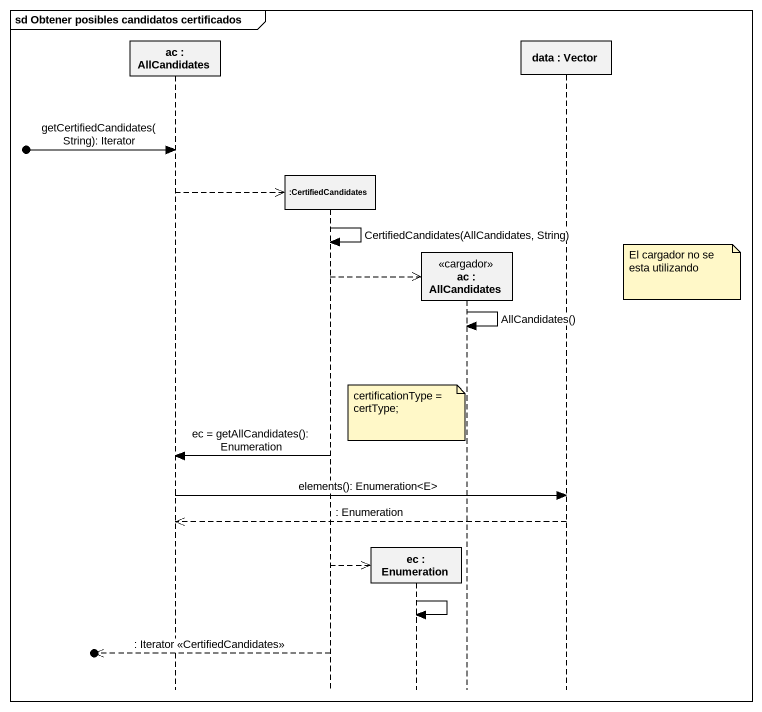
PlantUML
@startuml
mainframe sd Obtener posibles candidatos certificados
hide footbox
participant "ac : AllCandidates" as ac
participant ":CertifiedCandidates" as CertifiedCandidates
participant "ec : Enumeration" as ec
participant "ac : AllCandidates" as ac_2 <<cargador>>
participant "data : Vector" as data

[o-> ac : getCertifiedCandidates(String): Iterator
ac -->> CertifiedCandidates **
CertifiedCandidates -> CertifiedCandidates : CertifiedCandidates(AllCandidates, String)
note right of data : El cargador no se esta utilizando
CertifiedCandidates -->> ac_2 **
ac_2 -> ac_2 : AllCandidates()
note over ec : certificationType = certType;
CertifiedCandidates -> ac : ec = getAllCandidates(): Enumeration
ac -> data : elements(): Enumeration<E>
data -->> ac : : Enumeration
CertifiedCandidates -->> ec **
ec -> ec
[o<<-- CertifiedCandidates : : Iterator <<CertifiedCandidates>>
@enduml
